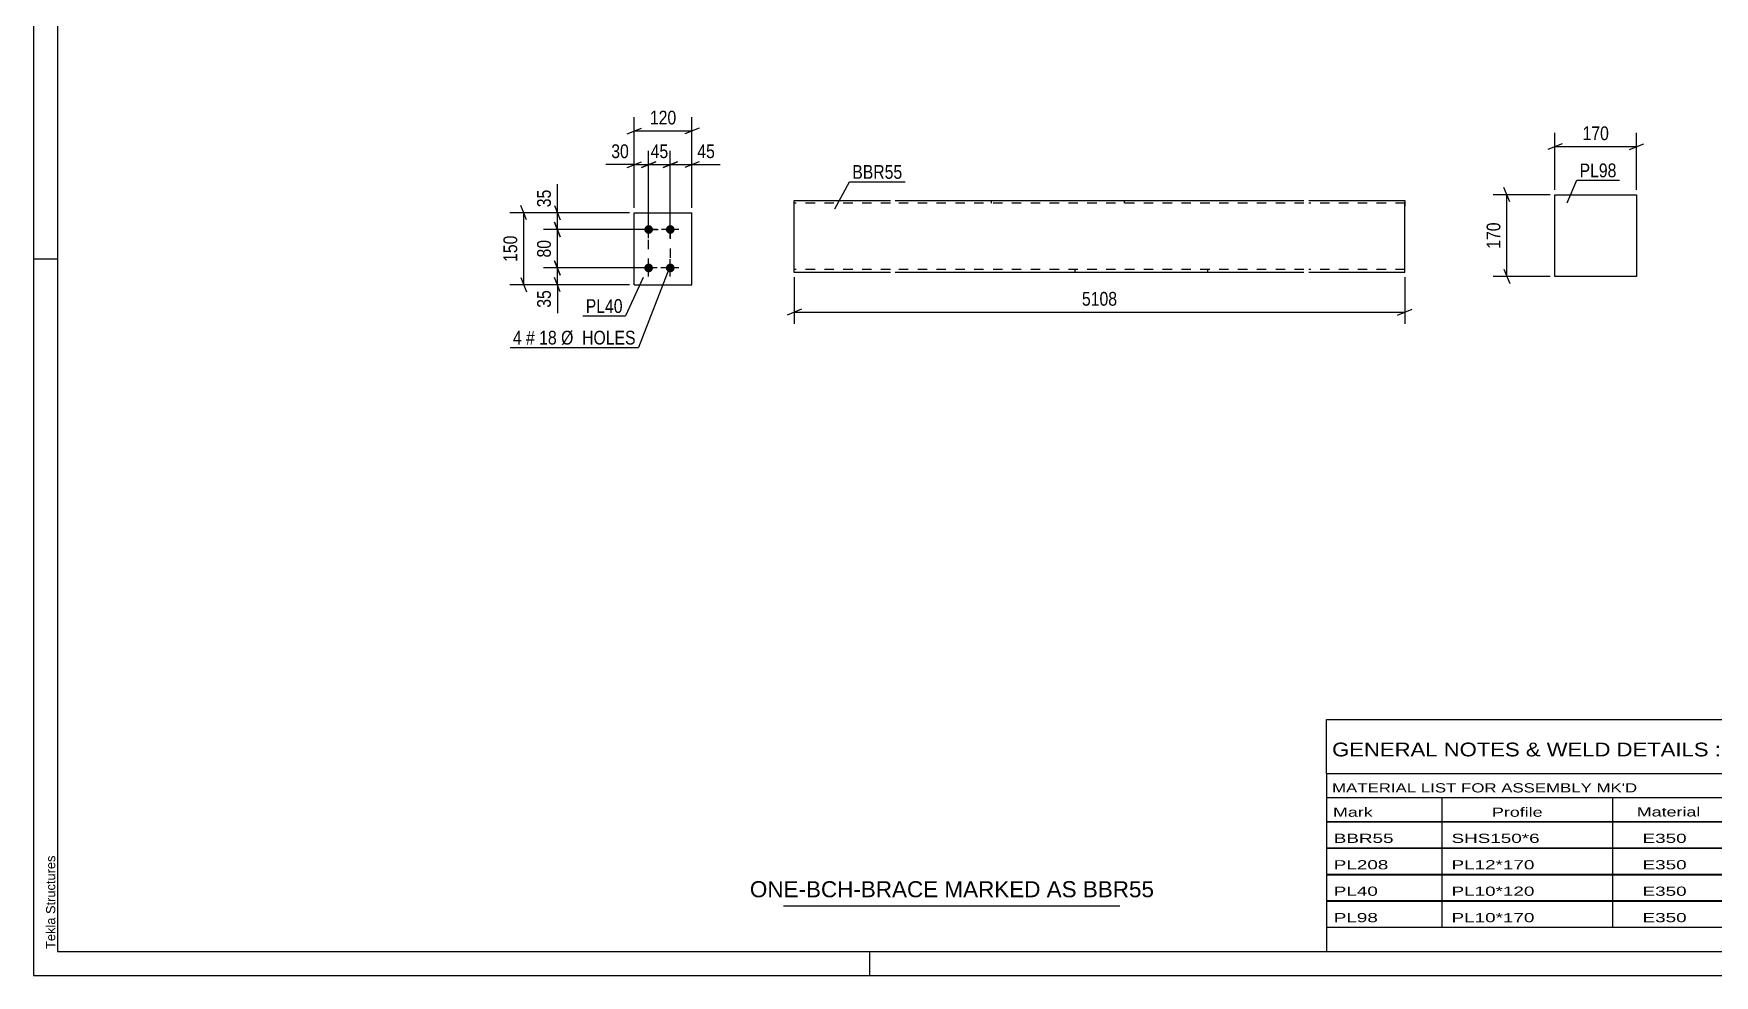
# Model space of a CAD drawing. Header units: millimetres. Extents: x 0 to 594, y 0 to 420.
# Drawn here: x 0 to 349.7, y 0 to 195.9 of the extents above; entities that cross this region are included whole.
import ezdxf

# ---------------------------------------------------------------- set-up
doc = ezdxf.new("R2010")
doc.units = ezdxf.units.MM
doc.linetypes.add('DXK_LINE_DOT2', pattern=[3.9198, 1.9599, -1.9599])
doc.styles.add('Arial', font='ARIAL.TTF', dxfattribs={"height": 0.2})
doc.styles.add('Arial Narrow', font='ARIALN.TTF', dxfattribs={"height": 0.2})

# ---------------------------------------------------------------- blocks, each defined once
blk = doc.blocks.new('Unknown-580611211-1130')
at = {"color": 5, "linetype": 'Continuous'}
for p, q in [((0, 420), (0, 0)), ((5, 415), (5, 5)), ((5, 149), (0, 149)), ((5, 5), (589, 5)), ((174, 0), (174, 5)), ((0, 0), (594, 0))]:
    blk.add_line(p, q, dxfattribs=at)
at = {"color": 174, "linetype": 'Continuous', "style": 'Arial'}
blk.add_text('Tekla Structures', height=1.9102, rotation=90, dxfattribs=at).set_placement((4.5, 5.5))
blk = doc.blocks.new('Part-580611211-2167 - 2161')
at = {"color": 2, "linetype": 'Continuous'}
for p, q in [((124.96, 143.67), (124.96, 158.67)), ((124.96, 158.67), (136.96, 158.67)), ((136.96, 143.67), (136.96, 158.67)), ((124.96, 143.67), (124.96, 143.67)), ((124.96, 143.67), (136.96, 143.67)), ((136.96, 143.67), (136.96, 143.67))]:
    blk.add_line(p, q, dxfattribs=at)
at = {"color": 7, "linetype": 'DXK_LINE_DOT2'}
for p, q in [((124.96, 158.67), (136.96, 158.67)), ((124.96, 143.67), (124.96, 143.67)), ((124.96, 143.67), (136.96, 143.67)), ((136.96, 143.67), (136.96, 143.67))]:
    blk.add_line(p, q, dxfattribs=at)
blk = doc.blocks.new('Bolt-580611211-2200 - 2161')
at = {"linetype": 'Continuous'}
for points in [[(127.96, 154.27), (127.77, 154.29), (127.59, 154.35), (127.43, 154.44), (127.29, 154.57), (127.18, 154.72), (127.1, 154.89), (127.06, 155.08), (127.06, 155.27), (127.1, 155.45), (127.18, 155.62), (127.29, 155.77), (127.43, 155.9), (127.59, 155.99), (127.77, 156.05), (127.96, 156.07), (128.15, 156.05), (128.33, 155.99), (128.49, 155.9), (128.63, 155.77), (128.74, 155.62), (128.82, 155.45), (128.85, 155.27), (128.85, 155.08), (128.82, 154.89), (128.74, 154.72), (128.63, 154.57), (128.49, 154.44), (128.33, 154.35), (128.15, 154.29)], [(132.46, 154.27), (132.27, 154.29), (132.09, 154.35), (131.93, 154.44), (131.79, 154.57), (131.68, 154.72), (131.6, 154.89), (131.56, 155.08), (131.56, 155.27), (131.6, 155.45), (131.68, 155.62), (131.79, 155.77), (131.93, 155.9), (132.09, 155.99), (132.27, 156.05), (132.46, 156.07), (132.65, 156.05), (132.83, 155.99), (132.99, 155.9), (133.13, 155.77), (133.24, 155.62), (133.32, 155.45), (133.35, 155.27), (133.35, 155.08), (133.32, 154.89), (133.24, 154.72), (133.13, 154.57), (132.99, 154.44), (132.83, 154.35), (132.65, 154.29)], [(127.96, 146.27), (127.77, 146.29), (127.59, 146.35), (127.43, 146.44), (127.29, 146.57), (127.18, 146.72), (127.1, 146.89), (127.06, 147.08), (127.06, 147.27), (127.1, 147.45), (127.18, 147.62), (127.29, 147.77), (127.43, 147.9), (127.59, 147.99), (127.77, 148.05), (127.96, 148.07), (128.15, 148.05), (128.33, 147.99), (128.49, 147.9), (128.63, 147.77), (128.74, 147.62), (128.82, 147.45), (128.85, 147.27), (128.85, 147.08), (128.82, 146.89), (128.74, 146.72), (128.63, 146.57), (128.49, 146.44), (128.33, 146.35), (128.15, 146.29)], [(132.46, 146.27), (132.27, 146.29), (132.09, 146.35), (131.93, 146.44), (131.79, 146.57), (131.68, 146.72), (131.6, 146.89), (131.56, 147.08), (131.56, 147.27), (131.6, 147.45), (131.68, 147.62), (131.79, 147.77), (131.93, 147.9), (132.09, 147.99), (132.27, 148.05), (132.46, 148.07), (132.65, 148.05), (132.83, 147.99), (132.99, 147.9), (133.13, 147.77), (133.24, 147.62), (133.32, 147.45), (133.35, 147.27), (133.35, 147.08), (133.32, 146.89), (133.24, 146.72), (133.13, 146.57), (132.99, 146.44), (132.83, 146.35), (132.65, 146.29)]]:
    blk.add_hatch(color=1, dxfattribs=at).paths.add_polyline_path(points)
at = {"color": 1, "linetype": 'Continuous'}
for p, q in [((129.76, 155.17), (126.16, 155.17)), ((127.96, 153.37), (127.96, 156.97)), ((134.26, 155.17), (130.66, 155.17)), ((132.46, 153.37), (132.46, 156.97)), ((129.76, 147.17), (126.16, 147.17)), ((127.96, 145.37), (127.96, 148.97)), ((134.26, 147.17), (130.66, 147.17)), ((132.46, 145.37), (132.46, 148.97))]:
    blk.add_line(p, q, dxfattribs=at)
blk = doc.blocks.new('Part-580611211-2404 - 2398')
at = {"color": 2, "linetype": 'Continuous'}
for p, q in [((316.5, 162.41), (333.5, 162.41)), ((316.51, 145.41), (316.5, 162.41)), ((333.5, 162.41), (333.51, 145.41)), ((333.51, 145.41), (316.51, 145.41))]:
    blk.add_line(p, q, dxfattribs=at)
blk = doc.blocks.new('Part-580611211-2436 - 2428')
at = {"color": 2, "linetype": 'Continuous'}
for p, q in [((158.25, 146.32), (158.25, 161.23)), ((158.25, 161.23), (178.25, 161.23)), ((179.25, 161.23), (264.29, 161.23)), ((265.29, 161.23), (285.29, 161.23)), ((285.29, 161.23), (285.29, 161.14)), ((285.29, 161.14), (285.29, 160.03)), ((285.29, 146.23), (285.29, 160.03)), ((158.25, 146.23), (158.25, 146.32)), ((178.25, 146.23), (158.25, 146.23)), ((264.29, 146.23), (179.25, 146.23)), ((285.29, 146.23), (265.29, 146.23))]:
    blk.add_line(p, q, dxfattribs=at)
at = {"color": 7, "linetype": 'DXK_LINE_DOT2'}
for p, q in [((199.25, 161.23), (199.25, 160.63)), ((226.86, 161.23), (226.86, 160.63)), ((285.29, 160.03), (285.29, 160.88)), ((178.25, 160.63), (158.25, 160.63)), ((264.29, 160.63), (179.25, 160.63)), ((285.29, 160.63), (265.29, 160.63)), ((158.25, 146.83), (158.25, 146.88)), ((285.29, 146.83), (285.29, 146.88)), ((178.25, 146.83), (158.25, 146.83)), ((158.25, 146.23), (158.25, 146.23)), ((264.29, 146.83), (179.25, 146.83)), ((216.68, 146.23), (216.68, 146.83)), ((244.29, 146.23), (244.29, 146.83)), ((285.29, 146.83), (265.29, 146.83))]:
    blk.add_line(p, q, dxfattribs=at)
blk = doc.blocks.new('Rectangle-580611211-2384 - 2161')
at = {"color": 1, "linetype": 'DXK_LINE_DOT2'}
blk.add_lwpolyline([(127.96, 155.17), (132.46, 155.17), (132.46, 147.17), (127.96, 147.17), (127.96, 155.17)], close=True, dxfattribs=at)
blk = doc.blocks.new('StraightDimension-580611211-2344 - 2161')
at = {"color": 7, "linetype": 'Continuous'}
for p, q in [((127.96, 156.17), (127.96, 171.52)), ((132.46, 156.17), (132.46, 171.52)), ((126.46, 168.07), (129.46, 169.27)), ((127.96, 168.67), (132.46, 168.67)), ((133.96, 169.27), (130.96, 168.07))]:
    blk.add_line(p, q, dxfattribs=at)
at = {"color": 0}
blk.add_wipeout([(132.64, 169.42), (132.64, 173.62), (127.78, 173.62), (127.78, 169.42)], dxfattribs=at)
at = {"color": 3, "style": 'Arial Narrow'}
blk.add_text('45', height=2.863, dxfattribs=at).set_placement((128.38, 170.02))
blk = doc.blocks.new('StraightDimension-580611211-2300 - 2161')
at = {"color": 7, "linetype": 'Continuous'}
for p, q in [((123.96, 158.67), (106.11, 158.67)), ((108.36, 160.17), (109.56, 157.17)), ((108.96, 155.17), (108.96, 158.67)), ((126.96, 155.17), (106.11, 155.17)), ((109.56, 153.67), (108.36, 156.67))]:
    blk.add_line(p, q, dxfattribs=at)
at = {"color": 0}
blk.add_wipeout([(108.21, 164.05), (104.01, 164.05), (104.01, 159.2), (108.21, 159.2)], dxfattribs=at)
at = {"color": 7, "linetype": 'Continuous'}
blk.add_line((108.96, 158.67), (108.96, 164.58), dxfattribs=at)
blk.add_line((108.96, 158.67), (108.96, 164.58), dxfattribs=at)
at = {"color": 3, "style": 'Arial Narrow'}
blk.add_text('35', height=2.863, rotation=90.0002, dxfattribs=at).set_placement((107.61, 159.8))
blk = doc.blocks.new('StraightDimension-580611211-2277 - 2161')
at = {"color": 7, "linetype": 'Continuous'}
for p, q in [((126.96, 147.17), (106.11, 147.17)), ((108.36, 148.67), (109.56, 145.67)), ((108.96, 143.67), (108.96, 147.17)), ((123.96, 143.67), (106.11, 143.67)), ((109.56, 142.17), (108.36, 145.17))]:
    blk.add_line(p, q, dxfattribs=at)
at = {"color": 0}
blk.add_wipeout([(108.21, 143.15), (104.01, 143.15), (104.01, 138.29), (108.21, 138.29)], dxfattribs=at)
at = {"color": 7, "linetype": 'Continuous'}
blk.add_line((108.96, 143.67), (108.96, 137.77), dxfattribs=at)
blk.add_line((108.96, 143.67), (108.96, 137.77), dxfattribs=at)
at = {"color": 3, "style": 'Arial Narrow'}
blk.add_text('35', height=2.863, rotation=90.0002, dxfattribs=at).set_placement((107.61, 138.89))
blk = doc.blocks.new('StraightDimension-580611211-2290 - 2161')
at = {"color": 7, "linetype": 'Continuous'}
for p, q in [((126.96, 155.17), (106.11, 155.17)), ((108.36, 156.67), (109.56, 153.67)), ((108.96, 147.17), (108.96, 155.17)), ((126.96, 147.17), (106.11, 147.17)), ((109.56, 145.67), (108.36, 148.67))]:
    blk.add_line(p, q, dxfattribs=at)
at = {"color": 0}
blk.add_wipeout([(108.21, 153.6), (104.01, 153.6), (104.01, 148.74), (108.21, 148.74)], dxfattribs=at)
at = {"color": 3, "style": 'Arial Narrow'}
blk.add_text('80', height=2.863, rotation=90.0002, dxfattribs=at).set_placement((107.61, 149.34))
blk = doc.blocks.new('StraightDimension-580611211-2314 - 2161')
at = {"color": 7, "linetype": 'Continuous'}
for p, q in [((123.96, 158.67), (99.11, 158.67)), ((102.56, 157.17), (101.36, 160.17)), ((101.96, 143.67), (101.96, 158.67)), ((123.96, 143.67), (99.11, 143.67)), ((101.36, 145.17), (102.56, 142.17))]:
    blk.add_line(p, q, dxfattribs=at)
at = {"color": 0}
blk.add_wipeout([(101.21, 154.51), (97.01, 154.51), (97.01, 147.83), (101.21, 147.83)], dxfattribs=at)
at = {"color": 3, "style": 'Arial Narrow'}
blk.add_text('150', height=2.863, rotation=90.0002, dxfattribs=at).set_placement((100.61, 148.43))
blk = doc.blocks.new('StraightDimension-580611211-2331 - 2161')
at = {"color": 7, "linetype": 'Continuous'}
for p, q in [((124.96, 159.67), (124.96, 171.52)), ((127.96, 156.17), (127.96, 171.52)), ((123.46, 168.07), (126.46, 169.27)), ((124.96, 168.67), (127.96, 168.67)), ((129.46, 169.27), (126.46, 168.07))]:
    blk.add_line(p, q, dxfattribs=at)
at = {"color": 0}
blk.add_wipeout([(124.43, 169.42), (124.43, 173.62), (119.58, 173.62), (119.58, 169.42)], dxfattribs=at)
at = {"color": 7, "linetype": 'Continuous'}
blk.add_line((124.96, 168.67), (119.05, 168.67), dxfattribs=at)
blk.add_line((124.96, 168.67), (119.05, 168.67), dxfattribs=at)
at = {"color": 3, "style": 'Arial Narrow'}
blk.add_text('30', height=2.863, dxfattribs=at).set_placement((120.18, 170.02))
blk = doc.blocks.new('StraightDimension-580611211-2354 - 2161')
at = {"color": 7, "linetype": 'Continuous'}
for p, q in [((132.46, 156.17), (132.46, 171.52)), ((136.96, 159.67), (136.96, 171.52)), ((130.96, 168.07), (133.96, 169.27)), ((132.46, 168.67), (136.96, 168.67)), ((138.46, 169.27), (135.46, 168.07))]:
    blk.add_line(p, q, dxfattribs=at)
at = {"color": 0}
blk.add_wipeout([(142.34, 169.42), (142.34, 173.62), (137.48, 173.62), (137.48, 169.42)], dxfattribs=at)
at = {"color": 7, "linetype": 'Continuous'}
blk.add_line((136.96, 168.67), (142.87, 168.67), dxfattribs=at)
blk.add_line((136.96, 168.67), (142.87, 168.67), dxfattribs=at)
at = {"color": 3, "style": 'Arial Narrow'}
blk.add_text('45', height=2.863, dxfattribs=at).set_placement((138.08, 170.02))
blk = doc.blocks.new('StraightDimension-580611211-2368 - 2161')
at = {"color": 7, "linetype": 'Continuous'}
for p, q in [((124.96, 159.67), (124.96, 178.52)), ((136.96, 159.67), (136.96, 178.52)), ((123.46, 175.07), (126.46, 176.27)), ((124.96, 175.67), (136.96, 175.67)), ((138.46, 176.27), (135.46, 175.07))]:
    blk.add_line(p, q, dxfattribs=at)
at = {"color": 0}
blk.add_wipeout([(134.3, 176.42), (134.3, 180.62), (127.62, 180.62), (127.62, 176.42)], dxfattribs=at)
at = {"color": 3, "style": 'Arial Narrow'}
blk.add_text('120', height=2.863, dxfattribs=at).set_placement((128.22, 177.02))
blk = doc.blocks.new('StraightDimension-580611211-2406 - 2398')
at = {"color": 7, "linetype": 'Continuous'}
for p, q in [((316.5, 163.41), (316.5, 175.26)), ((333.5, 163.41), (333.5, 175.26)), ((318, 173.01), (315, 171.81)), ((316.5, 172.41), (333.5, 172.41)), ((332, 171.81), (335, 173.01))]:
    blk.add_line(p, q, dxfattribs=at)
at = {"color": 0}
blk.add_wipeout([(328.35, 173.16), (328.35, 177.36), (321.66, 177.36), (321.66, 173.16)], dxfattribs=at)
at = {"color": 3, "style": 'Arial Narrow'}
blk.add_text('170', height=2.863, dxfattribs=at).set_placement((322.26, 173.76))
blk = doc.blocks.new('StraightDimension-580611211-2417 - 2398')
at = {"color": 7, "linetype": 'Continuous'}
for p, q in [((315.5, 162.41), (303.66, 162.41)), ((307.11, 160.91), (305.91, 163.91)), ((306.51, 145.41), (306.51, 162.41)), ((305.91, 146.91), (307.11, 143.91)), ((315.51, 145.41), (303.66, 145.41))]:
    blk.add_line(p, q, dxfattribs=at)
at = {"color": 0}
blk.add_wipeout([(305.76, 157.25), (301.56, 157.25), (301.56, 150.56), (305.76, 150.56)], dxfattribs=at)
at = {"color": 3, "style": 'Arial Narrow'}
blk.add_text('170', height=2.863, rotation=90.0002, dxfattribs=at).set_placement((305.16, 151.16))
blk = doc.blocks.new('StraightDimension-580611211-2441 - 2428')
at = {"color": 7, "linetype": 'Continuous'}
for p, q in [((158.25, 145.23), (158.25, 135.57)), ((285.29, 145.23), (285.29, 135.57)), ((159.75, 138.57), (156.75, 137.37)), ((158.25, 137.97), (285.29, 137.97)), ((283.79, 137.37), (286.79, 138.57))]:
    blk.add_line(p, q, dxfattribs=at)
at = {"color": 0}
blk.add_wipeout([(226.03, 138.72), (226.03, 142.92), (217.51, 142.92), (217.51, 138.72)], dxfattribs=at)
at = {"color": 3, "style": 'Arial Narrow'}
blk.add_text('5108', height=2.863, dxfattribs=at).set_placement((218.11, 139.32))
blk = doc.blocks.new('Unknown-580611211-4469')
at = {"color": 7, "linetype": 'Continuous'}
blk.add_line((156, 14.5), (226, 14.5), dxfattribs=at)
at = {"color": 7, "style": 'Arial'}
blk.add_text('ONE-BCH-BRACE MARKED AS BBR55', height=3.3428, dxfattribs=at).set_placement((149.02, 16.25))
blk = doc.blocks.new('Unknown-580611211-4468')
at = {"color": 7, "linetype": 'Continuous'}
for p, q in [((269, 53.25), (429, 53.25)), ((269, 42), (269, 53.25)), ((429, 53.25), (429, 42)), ((269, 42), (429, 42)), ((269, 42), (269, 37)), ((429, 42), (429, 37)), ((269, 37), (429, 37)), ((269, 37), (269, 32)), ((293, 37), (293, 32)), ((328.5, 37), (328.5, 32)), ((354.5, 37), (354.5, 32)), ((367.5, 37), (367.5, 32)), ((385, 37), (385, 32)), ((407, 37), (407, 32)), ((429, 37), (429, 32)), ((269, 32), (429, 32)), ((269, 31.95), (269, 26.55)), ((269, 31.95), (429, 31.95)), ((293, 32), (293, 26.5)), ((328.5, 32), (328.5, 26.5)), ((354.5, 32), (354.5, 26.5)), ((367.5, 32), (367.5, 26.5)), ((385, 32), (385, 26.5)), ((407, 32), (407, 26.5)), ((429, 31.95), (429, 26.55)), ((269, 26.55), (429, 26.55)), ((269, 26.45), (269, 21.05)), ((269, 26.45), (429, 26.45)), ((293, 26.5), (293, 21)), ((328.5, 26.5), (328.5, 21)), ((354.5, 26.5), (354.5, 21)), ((367.5, 26.5), (367.5, 21)), ((385, 26.5), (385, 21)), ((407, 26.5), (407, 21)), ((429, 26.45), (429, 21.05)), ((269, 21.05), (429, 21.05)), ((293, 21), (293, 15.5)), ((328.5, 21), (328.5, 15.5)), ((354.5, 21), (354.5, 15.5)), ((367.5, 21), (367.5, 15.5)), ((385, 21), (385, 15.5)), ((407, 21), (407, 15.5)), ((269, 20.95), (269, 15.55)), ((269, 20.95), (429, 20.95)), ((429, 20.95), (429, 15.55)), ((269, 15.55), (429, 15.55)), ((269, 15.45), (269, 10.05)), ((269, 15.45), (429, 15.45)), ((293, 15.5), (293, 10)), ((328.5, 15.5), (328.5, 10)), ((354.5, 15.5), (354.5, 10)), ((367.5, 15.5), (367.5, 10)), ((385, 15.5), (385, 10)), ((407, 15.5), (407, 10)), ((429, 15.45), (429, 10.05)), ((269, 10.05), (429, 10.05)), ((269, 10), (429, 10)), ((269, 10), (269, 5)), ((385, 10), (385, 5)), ((407, 10), (407, 5)), ((429, 10), (429, 5)), ((269, 5), (429, 5))]:
    blk.add_line(p, q, dxfattribs=at)
at = {"color": 7, "style": 'Arial Narrow'}
for s, height, width, p in [('GENERAL NOTES & WELD DETAILS :', 2.8633, 1.4, (270.15, 45.56)), ('REFER TYP DRAWING TYP-01', 1.9089, 1.6, (353.7, 45.66)), ("MATERIAL LIST FOR ASSEMBLY MK'D", 1.9089, 1.6, (270.15, 38.06)), ('BBR55', 1.909, 1.794707, (362.57, 37.97)), ('1', 1.91, 1.794707, (391.08, 38.06)), ('No. Required', 1.9089, 1.6, (400.41, 38.06)), ('Mark', 1.909, 1.7, (270.34, 33)), ('Profile', 1.909, 1.7, (303.41, 33)), ('Material', 1.909, 1.7, (333.54, 33.06)), ('No.', 1.909, 1.7, (358.5, 33.06)), ('Length', 1.909, 1.7, (369, 33.06)), ('Area', 1.909, 1.7, (391.5, 33.06)), ('Weight', 1.909, 1.7, (411, 33.06))]:
    blk.add_text(s, height=height, dxfattribs=dict(at, width=width)).set_placement(p)
at = {"color": 7, "linetype": 'Continuous', "style": 'Arial Narrow'}
for s, height, width, p in [('BBR55', 1.909, 1.794707, (270.5, 27.56)), ('SHS150*6', 1.909, 1.794707, (295, 27.56)), ('E350', 1.909, 1.794707, (334.74, 27.56)), ('1', 1.91, 1.794707, (358.86, 27.56)), ('5108', 1.909, 1.794707, (371.58, 27.56)), ('3.1', 1.909, 1.794707, (395.32, 27.56)), ('138.2', 1.909, 1.794707, (411.96, 27.56)), ('PL208', 1.909, 1.794707, (270.5, 22.06)), ('PL12*170', 1.909, 1.794707, (295, 22.06)), ('E350', 1.909, 1.794707, (334.74, 22.06)), ('1', 1.91, 1.794707, (358.86, 22.06)), ('700', 1.909, 1.794707, (373.77, 22.06)), ('0.3', 1.909, 1.794707, (395.32, 22.06)), ('11.2', 1.909, 1.794707, (414.14, 22.06)), ('PL40', 1.909, 1.794707, (270.5, 16.56)), ('PL10*120', 1.909, 1.794707, (295, 16.56)), ('E350', 1.909, 1.794707, (334.74, 16.56)), ('4', 1.91, 1.794707, (358.86, 16.56)), ('150', 1.909, 1.794707, (373.77, 16.56)), ('0.0', 1.909, 1.794707, (395.32, 16.56)), ('5.7', 1.909, 1.794707, (416.33, 16.56)), ('PL98', 1.909, 1.794707, (270.5, 11.06)), ('PL10*170', 1.909, 1.794707, (295, 11.06)), ('E350', 1.909, 1.794707, (334.74, 11.06)), ('2', 1.91, 1.794707, (358.86, 11.06)), ('170', 1.909, 1.794707, (373.77, 11.06)), ('0.1', 1.909, 1.794707, (395.32, 11.06)), ('4.5', 1.909, 1.794707, (416.33, 11.06)), ('Total', 1.909, 1.7, (371.33, 6.5)), ('3.6', 1.909, 1.794707, (394.83, 6.5)), ('159.6', 1.909, 1.794707, (411.96, 6.5))]:
    blk.add_text(s, height=height, dxfattribs=dict(at, width=width)).set_placement(p)
blk = doc.blocks.new('Mark-580611211-2163 - 2161')
at = {"color": 0}
blk.add_wipeout([(122.55, 137.81), (122.55, 140.81), (114.87, 140.81), (114.87, 137.81)], dxfattribs=at)
blk.add_wipeout([(122.55, 137.81), (122.55, 140.81), (114.87, 140.81), (114.87, 137.81)], dxfattribs=at)
at = {"color": 30, "linetype": 'Continuous'}
for p in [(126.8, 145.17), (114.27, 137.21)]:
    blk.add_line(p, (123.15, 137.21), dxfattribs=at)
at = {"color": 3, "style": 'Arial Narrow'}
blk.add_text('PL40', height=2.863, dxfattribs=at).set_placement((114.87, 137.81))
blk = doc.blocks.new('Mark-580611211-2196 - 2161')
at = {"color": 0}
blk.add_wipeout([(101.55, 131.24), (101.55, 134.24), (99.72, 134.24), (99.72, 131.24)], dxfattribs=at)
blk.add_wipeout([(101.55, 131.24), (101.55, 134.24), (99.72, 134.24), (99.72, 131.24)], dxfattribs=at)
blk.add_wipeout([(104.28, 131.24), (104.28, 134.24), (102.45, 134.24), (102.45, 131.24)], dxfattribs=at)
blk.add_wipeout([(104.28, 131.24), (104.28, 134.24), (102.45, 134.24), (102.45, 131.24)], dxfattribs=at)
at = {"color": 3, "style": 'Arial Narrow'}
blk.add_text('4', height=2.86, dxfattribs=at).set_placement((99.72, 131.24))
at = {"color": 0}
blk.add_wipeout([(108.84, 131.24), (108.84, 134.24), (105.18, 134.24), (105.18, 131.24)], dxfattribs=at)
blk.add_wipeout([(108.84, 131.24), (108.84, 134.24), (105.18, 134.24), (105.18, 131.24)], dxfattribs=at)
at = {"color": 3, "style": 'Arial Narrow'}
blk.add_text('#', height=2.86, dxfattribs=at).set_placement((102.45, 131.24))
at = {"color": 0}
blk.add_wipeout([(125.26, 131.24), (125.26, 134.24), (109.74, 134.24), (109.74, 131.24)], dxfattribs=at)
blk.add_wipeout([(125.26, 131.24), (125.26, 134.24), (109.74, 134.24), (109.74, 131.24)], dxfattribs=at)
at = {"color": 7, "linetype": 'Continuous'}
for p in [(132.29, 147.26), (99.12, 130.64)]:
    blk.add_line(p, (125.86, 130.64), dxfattribs=at)
at = {"color": 3, "style": 'Arial Narrow'}
for s, p in [('18', (105.18, 131.24)), ('Ø  HOLES', (109.74, 131.24))]:
    blk.add_text(s, height=2.863, dxfattribs=at).set_placement(p)
blk = doc.blocks.new('Mark-580611211-2400 - 2398')
at = {"color": 0}
blk.add_wipeout([(329.32, 166.03), (329.32, 169.03), (321.64, 169.03), (321.64, 166.03)], dxfattribs=at)
blk.add_wipeout([(329.32, 166.03), (329.32, 169.03), (321.64, 169.03), (321.64, 166.03)], dxfattribs=at)
at = {"color": 30, "linetype": 'Continuous'}
for p, q in [((319.08, 160.75), (321.04, 165.43)), ((321.04, 165.43), (329.92, 165.43))]:
    blk.add_line(p, q, dxfattribs=at)
at = {"color": 3, "style": 'Arial Narrow'}
blk.add_text('PL98', height=2.863, dxfattribs=at).set_placement((321.64, 166.03))
blk = doc.blocks.new('Mark-580611211-2432 - 2428')
at = {"color": 0}
blk.add_wipeout([(180.73, 165.72), (180.73, 168.72), (170.32, 168.72), (170.32, 165.72)], dxfattribs=at)
blk.add_wipeout([(180.73, 165.72), (180.73, 168.72), (170.32, 168.72), (170.32, 165.72)], dxfattribs=at)
at = {"color": 30, "linetype": 'Continuous'}
for p, q in [((166.67, 159.47), (169.72, 165.12)), ((169.72, 165.12), (181.33, 165.12))]:
    blk.add_line(p, q, dxfattribs=at)
at = {"color": 3, "style": 'Arial Narrow'}
blk.add_text('BBR55', height=2.863, dxfattribs=at).set_placement((170.32, 165.72))

msp = doc.modelspace()

# ---------------------------------------------------------------- block references
for name in ['Unknown-580611211-1130', 'Part-580611211-2436 - 2428', 'Part-580611211-2404 - 2398', 'Part-580611211-2167 - 2161', 'Bolt-580611211-2200 - 2161', 'Rectangle-580611211-2384 - 2161', 'Unknown-580611211-4468', 'Unknown-580611211-4469']:
    msp.add_blockref(name, (0, 0))

# ---------------------------------------------------------------- next in the draw order: block references
for name in ['StraightDimension-580611211-2406 - 2398', 'StraightDimension-580611211-2344 - 2161', 'Mark-580611211-2432 - 2428', 'StraightDimension-580611211-2277 - 2161', 'StraightDimension-580611211-2441 - 2428']:
    msp.add_blockref(name, (0, 0))

# ---------------------------------------------------------------- next in the draw order: block references
for name in ['Mark-580611211-2400 - 2398', 'StraightDimension-580611211-2300 - 2161', 'StraightDimension-580611211-2417 - 2398']:
    msp.add_blockref(name, (0, 0))

# ---------------------------------------------------------------- next in the draw order: block references
msp.add_blockref('StraightDimension-580611211-2290 - 2161', (0, 0))

# ---------------------------------------------------------------- next in the draw order: block references
msp.add_blockref('StraightDimension-580611211-2314 - 2161', (0, 0))

# ---------------------------------------------------------------- next in the draw order: block references
for name in ['StraightDimension-580611211-2331 - 2161', 'Mark-580611211-2163 - 2161']:
    msp.add_blockref(name, (0, 0))

# ---------------------------------------------------------------- next in the draw order: block references
for name in ['StraightDimension-580611211-2354 - 2161', 'Mark-580611211-2196 - 2161']:
    msp.add_blockref(name, (0, 0))

# ---------------------------------------------------------------- next in the draw order: block references
msp.add_blockref('StraightDimension-580611211-2368 - 2161', (0, 0))

doc.saveas('drawing.dxf')
